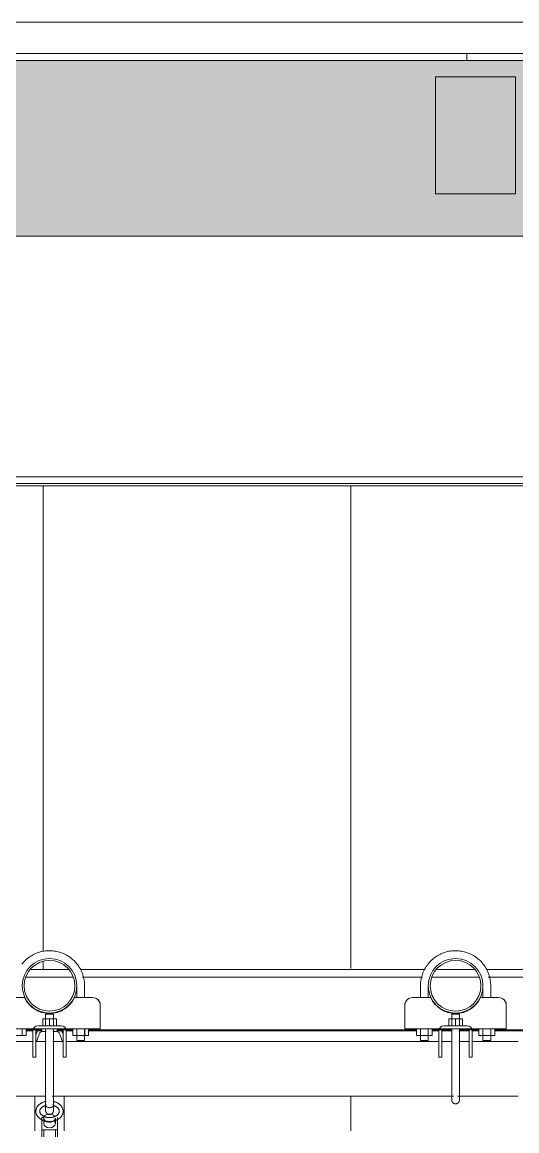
# Model space of a CAD drawing. Header units: inches. Extents: x 21386 to 98862, y -290 to 853.
# Drawn here: x 36280.9 to 36312.6, y 283 to 354 of the extents above; entities that cross this region are included whole.
import ezdxf

# ---------------------------------------------------------------- set-up
doc = ezdxf.new("R2010")
doc.units = ezdxf.units.IN
doc.header["$MEASUREMENT"] = 0
for name, color, linetype, lineweight in [('A-CLNG', 13, 'Continuous', 13), ('A-CLNG-PATT', 13, 'Continuous', 25), ('A-ROOF', 132, 'Continuous', 13), ('A-ROOF-PATT', 132, 'Continuous', 13), ('A-WALL-PATT', 111, 'Continuous', 25), ('Q-SPCQ', 91, 'Continuous', 13), ('S-BEAM', 12, 'Continuous', 13)]:
    doc.layers.add(name, color=color, linetype=linetype, lineweight=lineweight)

# ---------------------------------------------------------------- blocks, each defined once
blk = doc.blocks.new('Basketball_Backstop-Performance_Sports_Systems-3103-Ceiling_Hung - 27_-0_ to 27_-11 7_8_-652462-Building Section - East_West looking South')
at = {"layer": 'Q-SPCQ', "color": 8, "lineweight": 9}
for p, q in [((-25620.419, 292.25), (-25620.419, 291.5)), ((-25619.919, 291.5), (-25619.919, 292.25)), ((-25598.419, 292.25), (-25598.419, 291.5)), ((-25597.919, 291.5), (-25597.919, 292.25)), ((-25594.419, 292.25), (-25594.419, 291.5)), ((-25593.919, 291.5), (-25593.919, 292.25)), ((-25623.763, 291.5), (-25624.919, 291.5)), ((-25619.419, 291.5), (-25620.575, 291.5)), ((-25597.763, 291.5), (-25598.919, 291.5)), ((-25593.419, 291.5), (-25594.575, 291.5)), ((-25618.919, 289.812), (-25618.919, 291)), ((-25599.419, 289.812), (-25599.419, 291)), ((-25592.919, 291), (-25592.919, 289.812)), ((-25622.606, 290.125), (-25622.169, 290.125)), ((-25622.606, 289.687), (-25622.606, 290.125)), ((-25622.419, 290.437), (-25622.419, 290.125)), ((-25622.419, 290.437), (-25622.419, 289.687)), ((-25622.41, 290.437), (-25622.41, 290.437)), ((-25622.41, 290.437), (-25622.169, 290.437)), ((-25622.169, 290.437), (-25621.927, 290.437)), ((-25622.169, 290.125), (-25621.731, 290.125)), ((-25622.169, 290.125), (-25622.169, 289.687)), ((-25621.927, 290.437), (-25621.927, 290.437)), ((-25621.919, 290.125), (-25621.919, 290.437)), ((-25621.919, 289.687), (-25621.919, 290.437)), ((-25621.731, 289.687), (-25621.731, 290.125)), ((-25596.606, 290.125), (-25596.169, 290.125)), ((-25596.606, 289.687), (-25596.606, 290.125)), ((-25596.419, 290.437), (-25596.419, 289.687)), ((-25596.41, 290.437), (-25596.169, 290.437)), ((-25596.169, 290.437), (-25595.927, 290.437)), ((-25596.169, 290.125), (-25595.731, 290.125)), ((-25596.169, 290.125), (-25596.169, 289.687)), ((-25595.919, 289.687), (-25595.919, 290.437)), ((-25595.731, 289.687), (-25595.731, 290.125)), ((-25625.419, 289.5), (-25622.919, 289.5)), ((-25623.916, 289.062), (-25623.916, 289.5)), ((-25623.664, 289.062), (-25623.664, 289.5)), ((-25623.231, 288.187), (-25623.231, 289.375)), ((-25623.044, 289.375), (-25623.044, 288.187)), ((-25622.991, 289.253), (-25623.044, 289.109)), ((-25621.419, 289.687), (-25622.919, 289.687)), ((-25622.919, 289.5), (-25621.419, 289.5)), ((-25622.639, 289.313), (-25622.385, 289.313)), ((-25622.419, 289.5), (-25622.419, 288.687)), ((-25622.419, 289.5), (-25622.419, 286.937)), ((-25621.952, 289.313), (-25621.699, 289.313)), ((-25621.919, 288.687), (-25621.919, 289.5)), ((-25621.919, 286.937), (-25621.919, 289.5)), ((-25621.419, 289.5), (-25618.919, 289.5)), ((-25621.294, 289.109), (-25621.346, 289.253)), ((-25621.294, 289.375), (-25621.294, 288.187)), ((-25621.106, 288.187), (-25621.106, 289.375)), ((-25620.674, 289.062), (-25620.674, 289.5)), ((-25620.421, 289.062), (-25620.421, 289.5)), ((-25620.419, 289.511), (-25620.419, 288.75)), ((-25619.919, 288.75), (-25619.919, 289.511)), ((-25619.916, 289.062), (-25619.916, 289.5)), ((-25619.664, 289.5), (-25619.664, 289.062)), ((-25618.919, 289.812), (-25618.919, 289.5)), ((-25599.419, 289.5), (-25599.419, 289.812)), ((-25599.419, 289.5), (-25596.919, 289.5)), ((-25598.674, 289.5), (-25598.674, 289.062)), ((-25598.421, 289.062), (-25598.421, 289.5)), ((-25598.419, 289.515), (-25598.419, 288.75)), ((-25597.919, 288.75), (-25597.919, 289.518)), ((-25597.916, 289.062), (-25597.916, 289.5)), ((-25597.664, 289.062), (-25597.664, 289.5)), ((-25597.231, 288.187), (-25597.231, 289.375)), ((-25597.044, 289.375), (-25597.044, 288.187)), ((-25595.419, 289.687), (-25596.919, 289.687)), ((-25596.919, 289.5), (-25595.419, 289.5)), ((-25596.419, 289.5), (-25596.419, 288.683)), ((-25596.419, 289.5), (-25596.419, 286.937)), ((-25595.919, 288.684), (-25595.919, 289.5)), ((-25595.919, 286.937), (-25595.919, 289.5)), ((-25595.419, 289.5), (-25592.919, 289.5)), ((-25595.294, 289.375), (-25595.294, 288.187)), ((-25595.106, 288.187), (-25595.106, 289.375)), ((-25594.674, 289.062), (-25594.674, 289.5)), ((-25594.421, 289.062), (-25594.421, 289.5)), ((-25594.419, 289.511), (-25594.419, 288.75)), ((-25593.919, 288.75), (-25593.919, 289.511)), ((-25593.916, 289.062), (-25593.916, 289.5)), ((-25593.664, 289.5), (-25593.664, 289.062)), ((-25592.919, 289.812), (-25592.919, 289.5)), ((-25623.231, 288.687), (-25647.106, 288.687)), ((-25623.916, 289.062), (-25624.421, 289.062)), ((-25623.664, 289.062), (-25623.916, 289.062)), ((-25622.385, 288.687), (-25623.044, 288.687)), ((-25622.998, 288.687), (-25622.815, 289.189)), ((-25621.294, 288.687), (-25621.952, 288.687)), ((-25621.523, 289.189), (-25621.34, 288.687)), ((-25597.231, 288.687), (-25621.106, 288.687)), ((-25620.421, 289.062), (-25620.674, 289.062)), ((-25619.916, 289.062), (-25620.421, 289.062)), ((-25619.919, 288.75), (-25620.419, 288.75)), ((-25620.419, 288.75), (-25620.41, 288.75)), ((-25619.927, 288.75), (-25619.919, 288.75)), ((-25619.664, 289.062), (-25619.916, 289.062)), ((-25598.421, 289.062), (-25598.674, 289.062)), ((-25597.916, 289.062), (-25598.421, 289.062)), ((-25598.419, 288.75), (-25598.41, 288.75)), ((-25597.919, 288.75), (-25598.419, 288.75)), ((-25597.927, 288.75), (-25597.919, 288.75)), ((-25597.664, 289.062), (-25597.916, 289.062)), ((-25596.385, 288.687), (-25597.044, 288.687)), ((-25595.294, 288.687), (-25595.952, 288.687)), ((-25592.169, 288.687), (-25595.106, 288.687)), ((-25594.421, 289.062), (-25594.674, 289.062)), ((-25593.916, 289.062), (-25594.421, 289.062)), ((-25593.919, 288.75), (-25594.419, 288.75)), ((-25594.419, 288.75), (-25594.41, 288.75)), ((-25593.927, 288.75), (-25593.919, 288.75)), ((-25593.664, 289.062), (-25593.916, 289.062)), ((-25623.231, 288.197), (-25623.231, 287.824)), ((-25623.231, 287.687), (-25623.231, 288.187)), ((-25623.231, 287.819), (-25623.231, 287.687)), ((-25623.044, 287.824), (-25623.044, 288.197)), ((-25623.044, 288.187), (-25623.044, 287.687)), ((-25623.044, 287.687), (-25623.044, 287.819)), ((-25621.294, 288.197), (-25621.294, 287.824)), ((-25621.294, 287.687), (-25621.294, 288.187)), ((-25621.294, 287.819), (-25621.294, 287.687)), ((-25621.106, 287.824), (-25621.106, 288.197)), ((-25621.106, 288.187), (-25621.106, 287.687)), ((-25621.106, 287.687), (-25621.106, 287.819)), ((-25597.231, 288.197), (-25597.231, 287.824)), ((-25597.231, 287.687), (-25597.231, 288.187)), ((-25597.231, 287.819), (-25597.231, 287.687)), ((-25597.044, 287.824), (-25597.044, 288.197)), ((-25597.044, 288.187), (-25597.044, 287.687)), ((-25597.044, 287.687), (-25597.044, 287.819)), ((-25595.294, 288.197), (-25595.294, 287.824)), ((-25595.294, 287.687), (-25595.294, 288.187)), ((-25595.294, 287.819), (-25595.294, 287.687)), ((-25595.106, 287.824), (-25595.106, 288.197)), ((-25595.106, 288.187), (-25595.106, 287.687)), ((-25595.106, 287.687), (-25595.106, 287.819)), ((-25623.231, 287.687), (-25623.044, 287.687)), ((-25623.044, 287.687), (-25623.231, 287.687)), ((-25621.294, 287.687), (-25621.106, 287.687)), ((-25621.106, 287.687), (-25621.294, 287.687)), ((-25597.231, 287.687), (-25597.044, 287.687)), ((-25597.044, 287.687), (-25597.231, 287.687)), ((-25595.294, 287.687), (-25595.106, 287.687)), ((-25595.106, 287.687), (-25595.294, 287.687)), ((-25622.419, 285.749), (-25622.419, 284.604)), ((-25621.919, 284.588), (-25621.919, 285.749)), ((-25648.038, 285.187), (-25622.456, 285.187)), ((-25623.106, 285.187), (-25623.106, 282.955)), ((-25622.419, 285.187), (-25622.419, 284.595)), ((-25621.991, 285.187), (-25596.296, 285.187)), ((-25621.919, 284.789), (-25621.919, 285.187)), ((-25621.231, 282.955), (-25621.231, 285.187)), ((-25596.038, 285.187), (-25592.169, 285.187)), ((-25622.544, 283.81), (-25622.669, 283.81)), ((-25622.669, 283.81), (-25622.669, 283.015)), ((-25622.544, 283.766), (-25622.544, 283.412)), ((-25621.794, 283.412), (-25621.794, 283.766)), ((-25621.669, 283.81), (-25621.669, 283.015)), ((-25622.669, 280.229), (-25622.669, 283.015)), ((-25622.669, 283.015), (-25622.544, 283.015)), ((-25622.544, 283.015), (-25621.794, 283.015)), ((-25622.544, 283.015), (-25622.544, 280.229)), ((-25621.794, 280.229), (-25621.794, 283.015)), ((-25621.794, 283.015), (-25621.669, 283.015)), ((-25621.669, 283.015), (-25621.669, 280.229))]:
    blk.add_line(p, q, dxfattribs=at)
at = {"layer": 'Q-SPCQ', "color": 8, "lineweight": 9, "flags": 128}
for points in [[(-25619.919, 292.25), (-25619.921, 292.34), (-25619.926, 292.43), (-25619.935, 292.519), (-25619.948, 292.608), (-25619.964, 292.697), (-25619.983, 292.785), (-25620.006, 292.872), (-25620.033, 292.958), (-25620.063, 293.043), (-25620.096, 293.126), (-25620.133, 293.208), (-25620.173, 293.289), (-25620.216, 293.368), (-25620.262, 293.445), (-25620.312, 293.52), (-25620.364, 293.594), (-25620.419, 293.665), (-25620.477, 293.734), (-25620.538, 293.8), (-25620.601, 293.864), (-25620.667, 293.925), (-25620.735, 293.984), (-25620.806, 294.04), (-25620.878, 294.093), (-25620.953, 294.143), (-25621.03, 294.19), (-25621.108, 294.234), (-25621.189, 294.275), (-25621.27, 294.313), (-25621.353, 294.347), (-25621.438, 294.378), (-25621.524, 294.406), (-25621.61, 294.43), (-25621.698, 294.45), (-25621.786, 294.467), (-25621.875, 294.481), (-25621.965, 294.491), (-25622.055, 294.497), (-25622.144, 294.5), (-25622.234, 294.499), (-25622.324, 294.495), (-25622.414, 294.487), (-25622.503, 294.475), (-25622.592, 294.46), (-25622.68, 294.441), (-25622.767, 294.419), (-25622.853, 294.393), (-25622.939, 294.364), (-25623.023, 294.332), (-25623.105, 294.296), (-25623.186, 294.257), (-25623.266, 294.215), (-25623.343, 294.169), (-25623.419, 294.121), (-25623.493, 294.069), (-25623.565, 294.015), (-25623.634, 293.957), (-25623.701, 293.898), (-25623.766, 293.835), (-25623.828, 293.77), (-25623.887, 293.702), (-25623.944, 293.632)], [(-25593.919, 292.25), (-25593.921, 292.34), (-25593.926, 292.43), (-25593.935, 292.519), (-25593.948, 292.608), (-25593.964, 292.697), (-25593.983, 292.785), (-25594.006, 292.872), (-25594.033, 292.958), (-25594.063, 293.043), (-25594.096, 293.126), (-25594.133, 293.208), (-25594.173, 293.289), (-25594.216, 293.368), (-25594.262, 293.445), (-25594.312, 293.52), (-25594.364, 293.594), (-25594.419, 293.665), (-25594.477, 293.734), (-25594.538, 293.8), (-25594.601, 293.864), (-25594.667, 293.925), (-25594.735, 293.984), (-25594.806, 294.04), (-25594.878, 294.093), (-25594.953, 294.143), (-25595.03, 294.19), (-25595.108, 294.234), (-25595.189, 294.275), (-25595.27, 294.313), (-25595.353, 294.347), (-25595.438, 294.378), (-25595.524, 294.406), (-25595.61, 294.43), (-25595.698, 294.45), (-25595.786, 294.467), (-25595.875, 294.481), (-25595.965, 294.491), (-25596.055, 294.497), (-25596.144, 294.5), (-25596.234, 294.499), (-25596.324, 294.495), (-25596.414, 294.487), (-25596.503, 294.475), (-25596.592, 294.46), (-25596.68, 294.441), (-25596.767, 294.419), (-25596.853, 294.393), (-25596.939, 294.364), (-25597.023, 294.332), (-25597.105, 294.296), (-25597.186, 294.257), (-25597.266, 294.215), (-25597.343, 294.169), (-25597.419, 294.121), (-25597.493, 294.069), (-25597.565, 294.015), (-25597.634, 293.957), (-25597.701, 293.898), (-25597.766, 293.835), (-25597.828, 293.77), (-25597.887, 293.702), (-25597.944, 293.632), (-25597.998, 293.56), (-25598.049, 293.486), (-25598.097, 293.41), (-25598.142, 293.332), (-25598.183, 293.252), (-25598.222, 293.171), (-25598.257, 293.088), (-25598.289, 293.004), (-25598.317, 292.918), (-25598.342, 292.832), (-25598.364, 292.745), (-25598.382, 292.656), (-25598.396, 292.568), (-25598.407, 292.478), (-25598.415, 292.388), (-25598.418, 292.299), (-25598.419, 292.25)], [(-25622.419, 286.937), (-25622.419, 286.858), (-25622.419, 286.778), (-25622.419, 286.698), (-25622.419, 286.619), (-25622.419, 286.54), (-25622.419, 286.462), (-25622.419, 286.385), (-25622.419, 286.308), (-25622.419, 286.233), (-25622.419, 286.159), (-25622.419, 286.086), (-25622.419, 286.014), (-25622.419, 285.944), (-25622.419, 285.875), (-25622.419, 285.808), (-25622.419, 285.749)], [(-25621.919, 285.749), (-25621.919, 285.814), (-25621.919, 285.881), (-25621.919, 285.95), (-25621.919, 286.02), (-25621.919, 286.092), (-25621.919, 286.165), (-25621.919, 286.24), (-25621.919, 286.315), (-25621.919, 286.392), (-25621.919, 286.469), (-25621.919, 286.547), (-25621.919, 286.626), (-25621.919, 286.705), (-25621.919, 286.785), (-25621.919, 286.865), (-25621.919, 286.937)], [(-25596.419, 286.937), (-25596.419, 286.858), (-25596.419, 286.778), (-25596.419, 286.698), (-25596.419, 286.619), (-25596.419, 286.54), (-25596.419, 286.462), (-25596.419, 286.385), (-25596.419, 286.308), (-25596.419, 286.233), (-25596.419, 286.159), (-25596.419, 286.086), (-25596.419, 286.014), (-25596.419, 285.944), (-25596.419, 285.875), (-25596.419, 285.808), (-25596.419, 285.743), (-25596.419, 285.68), (-25596.419, 285.619), (-25596.419, 285.56), (-25596.419, 285.503), (-25596.419, 285.448), (-25596.419, 285.396), (-25596.419, 285.346), (-25596.419, 285.299), (-25596.419, 285.255), (-25596.419, 285.213), (-25596.419, 285.174), (-25596.419, 285.137), (-25596.419, 285.104), (-25596.419, 285.073), (-25596.419, 285.046), (-25596.419, 285.021), (-25596.419, 285), (-25596.419, 284.982), (-25596.419, 284.967), (-25596.419, 284.955), (-25596.419, 284.946), (-25596.419, 284.94), (-25596.419, 284.938)], [(-25595.919, 284.937), (-25595.919, 284.939), (-25595.919, 284.944), (-25595.919, 284.952), (-25595.919, 284.963), (-25595.919, 284.977), (-25595.919, 284.995), (-25595.919, 285.015), (-25595.919, 285.039), (-25595.919, 285.066), (-25595.919, 285.095), (-25595.919, 285.128), (-25595.919, 285.164), (-25595.919, 285.202), (-25595.919, 285.243), (-25595.919, 285.287), (-25595.919, 285.333), (-25595.919, 285.382), (-25595.919, 285.434), (-25595.919, 285.488), (-25595.919, 285.544), (-25595.919, 285.603), (-25595.919, 285.663), (-25595.919, 285.726), (-25595.919, 285.79), (-25595.919, 285.857), (-25595.919, 285.925), (-25595.919, 285.995), (-25595.919, 286.066), (-25595.919, 286.139), (-25595.919, 286.213), (-25595.919, 286.288), (-25595.919, 286.364), (-25595.919, 286.441), (-25595.919, 286.519), (-25595.919, 286.598), (-25595.919, 286.677), (-25595.919, 286.756), (-25595.919, 286.836), (-25595.919, 286.916), (-25595.919, 286.937)], [(-25596.419, 284.937), (-25596.419, 284.939), (-25596.419, 284.944), (-25596.419, 284.952), (-25596.419, 284.963), (-25596.419, 284.977), (-25596.419, 284.995), (-25596.419, 285.015), (-25596.419, 285.039), (-25596.419, 285.066), (-25596.419, 285.095), (-25596.419, 285.128), (-25596.419, 285.164), (-25596.419, 285.202)], [(-25595.919, 285.213), (-25595.919, 285.174), (-25595.919, 285.137), (-25595.919, 285.104), (-25595.919, 285.073), (-25595.919, 285.046), (-25595.919, 285.021), (-25595.919, 285), (-25595.919, 284.982), (-25595.919, 284.967), (-25595.919, 284.955), (-25595.919, 284.946), (-25595.919, 284.94), (-25595.919, 284.938)], [(-25622.392, 284.842), (-25622.425, 284.835), (-25622.457, 284.827), (-25622.488, 284.819), (-25622.519, 284.809), (-25622.55, 284.799), (-25622.58, 284.787), (-25622.61, 284.775), (-25622.639, 284.762), (-25622.667, 284.748), (-25622.695, 284.733), (-25622.722, 284.717), (-25622.748, 284.701), (-25622.774, 284.683), (-25622.798, 284.665), (-25622.822, 284.646), (-25622.845, 284.626), (-25622.866, 284.606), (-25622.887, 284.584), (-25622.907, 284.562), (-25622.925, 284.539), (-25622.943, 284.516), (-25622.959, 284.492), (-25622.974, 284.467), (-25622.987, 284.442), (-25622.999, 284.416), (-25623.01, 284.389), (-25623.02, 284.362), (-25623.027, 284.335), (-25623.034, 284.307), (-25623.039, 284.279), (-25623.042, 284.251), (-25623.044, 284.223), (-25623.044, 284.208)], [(-25622.794, 284.208), (-25622.793, 284.222), (-25622.792, 284.236), (-25622.79, 284.25), (-25622.787, 284.265), (-25622.784, 284.279), (-25622.779, 284.293), (-25622.774, 284.307), (-25622.768, 284.322), (-25622.76, 284.336), (-25622.752, 284.35), (-25622.743, 284.364), (-25622.733, 284.379), (-25622.723, 284.393), (-25622.711, 284.407), (-25622.698, 284.42), (-25622.684, 284.434), (-25622.67, 284.447), (-25622.654, 284.46), (-25622.638, 284.473), (-25622.621, 284.485), (-25622.602, 284.497), (-25622.584, 284.509), (-25622.564, 284.52), (-25622.543, 284.53), (-25622.522, 284.54), (-25622.501, 284.55), (-25622.478, 284.559), (-25622.455, 284.567), (-25622.432, 284.575), (-25622.407, 284.582)], [(-25622.419, 284.595), (-25622.419, 284.566), (-25622.419, 284.537), (-25622.419, 284.51), (-25622.419, 284.483), (-25622.419, 284.458), (-25622.419, 284.434), (-25622.419, 284.412), (-25622.419, 284.391), (-25622.419, 284.371), (-25622.419, 284.353), (-25622.419, 284.336), (-25622.419, 284.32), (-25622.419, 284.306), (-25622.419, 284.294), (-25622.419, 284.283), (-25622.419, 284.273), (-25622.419, 284.266), (-25622.419, 284.259), (-25622.419, 284.255), (-25622.419, 284.252), (-25622.419, 284.25)], [(-25622.419, 284.25), (-25622.419, 284.251), (-25622.419, 284.253), (-25622.419, 284.257), (-25622.419, 284.263), (-25622.419, 284.27), (-25622.419, 284.279), (-25622.419, 284.289), (-25622.419, 284.301), (-25622.419, 284.314), (-25622.419, 284.329), (-25622.419, 284.345), (-25622.419, 284.363), (-25622.419, 284.382), (-25622.419, 284.403), (-25622.419, 284.425), (-25622.419, 284.448), (-25622.419, 284.472), (-25622.419, 284.498), (-25622.419, 284.525), (-25622.419, 284.553), (-25622.419, 284.583), (-25622.419, 284.595)], [(-25622.169, 284), (-25622.179, 284), (-25622.189, 284.001), (-25622.199, 284.002), (-25622.209, 284.003), (-25622.218, 284.005), (-25622.228, 284.007), (-25622.238, 284.01), (-25622.247, 284.013), (-25622.257, 284.016), (-25622.266, 284.02), (-25622.275, 284.024), (-25622.284, 284.028), (-25622.293, 284.033), (-25622.302, 284.038), (-25622.31, 284.044), (-25622.318, 284.049), (-25622.326, 284.056), (-25622.334, 284.062), (-25622.341, 284.069), (-25622.348, 284.076), (-25622.355, 284.083), (-25622.361, 284.091), (-25622.368, 284.099), (-25622.374, 284.107), (-25622.379, 284.115), (-25622.384, 284.123), (-25622.389, 284.132), (-25622.394, 284.141), (-25622.398, 284.15), (-25622.402, 284.159), (-25622.405, 284.169), (-25622.408, 284.178), (-25622.411, 284.188), (-25622.413, 284.198), (-25622.415, 284.208), (-25622.417, 284.217), (-25622.418, 284.227), (-25622.418, 284.237), (-25622.419, 284.247), (-25622.419, 284.25)], [(-25621.919, 284.25), (-25621.919, 284.24), (-25621.92, 284.23), (-25621.921, 284.22), (-25621.922, 284.21), (-25621.924, 284.2), (-25621.926, 284.191), (-25621.929, 284.181), (-25621.931, 284.171), (-25621.935, 284.162), (-25621.939, 284.153), (-25621.943, 284.144), (-25621.947, 284.135), (-25621.952, 284.126), (-25621.957, 284.117), (-25621.962, 284.109), (-25621.968, 284.101), (-25621.974, 284.093), (-25621.981, 284.085), (-25621.988, 284.078), (-25621.995, 284.071), (-25622.002, 284.064), (-25622.01, 284.057), (-25622.017, 284.051), (-25622.025, 284.045), (-25622.034, 284.04), (-25622.042, 284.034), (-25622.051, 284.03), (-25622.06, 284.025), (-25622.069, 284.021), (-25622.078, 284.017), (-25622.088, 284.014), (-25622.097, 284.01), (-25622.107, 284.008), (-25622.116, 284.006), (-25622.126, 284.004), (-25622.136, 284.002), (-25622.146, 284.001), (-25622.156, 284), (-25622.166, 284), (-25622.169, 284)], [(-25621.943, 284.585), (-25621.919, 284.578), (-25621.895, 284.571), (-25621.872, 284.563), (-25621.849, 284.555), (-25621.827, 284.545), (-25621.805, 284.536), (-25621.785, 284.525), (-25621.765, 284.515), (-25621.745, 284.503), (-25621.727, 284.492), (-25621.709, 284.48), (-25621.692, 284.467), (-25621.676, 284.454), (-25621.661, 284.441), (-25621.647, 284.428), (-25621.634, 284.414), (-25621.621, 284.4), (-25621.61, 284.386), (-25621.6, 284.372), (-25621.59, 284.358), (-25621.581, 284.344), (-25621.574, 284.329), (-25621.567, 284.315), (-25621.561, 284.301), (-25621.556, 284.286), (-25621.552, 284.272), (-25621.549, 284.258), (-25621.546, 284.244), (-25621.545, 284.23), (-25621.544, 284.216), (-25621.544, 284.208)], [(-25621.294, 284.208), (-25621.295, 284.236), (-25621.297, 284.264), (-25621.301, 284.292), (-25621.307, 284.32), (-25621.314, 284.348), (-25621.322, 284.375), (-25621.332, 284.402), (-25621.344, 284.428), (-25621.357, 284.453), (-25621.371, 284.479), (-25621.386, 284.503), (-25621.403, 284.527), (-25621.421, 284.55), (-25621.44, 284.573), (-25621.46, 284.594), (-25621.481, 284.615), (-25621.503, 284.635), (-25621.526, 284.655), (-25621.551, 284.674), (-25621.575, 284.691), (-25621.601, 284.708), (-25621.628, 284.725), (-25621.655, 284.74), (-25621.683, 284.754), (-25621.712, 284.768), (-25621.741, 284.781), (-25621.771, 284.793), (-25621.802, 284.803), (-25621.832, 284.814), (-25621.864, 284.823), (-25621.896, 284.831), (-25621.928, 284.838)], [(-25621.919, 284.595), (-25621.919, 284.566), (-25621.919, 284.537), (-25621.919, 284.51), (-25621.919, 284.483), (-25621.919, 284.458), (-25621.919, 284.434), (-25621.919, 284.412), (-25621.919, 284.391), (-25621.919, 284.371), (-25621.919, 284.353), (-25621.919, 284.336), (-25621.919, 284.32), (-25621.919, 284.306), (-25621.919, 284.294), (-25621.919, 284.283), (-25621.919, 284.273), (-25621.919, 284.266), (-25621.919, 284.259), (-25621.919, 284.255), (-25621.919, 284.252), (-25621.919, 284.25)], [(-25621.919, 284.25), (-25621.919, 284.251), (-25621.919, 284.253), (-25621.919, 284.257), (-25621.919, 284.263), (-25621.919, 284.27), (-25621.919, 284.279), (-25621.919, 284.289), (-25621.919, 284.301), (-25621.919, 284.314), (-25621.919, 284.329), (-25621.919, 284.345), (-25621.919, 284.363), (-25621.919, 284.382), (-25621.919, 284.403), (-25621.919, 284.425), (-25621.919, 284.448), (-25621.919, 284.472), (-25621.919, 284.498), (-25621.919, 284.525), (-25621.919, 284.553), (-25621.919, 284.583), (-25621.919, 284.595)], [(-25596.169, 284.687), (-25596.179, 284.688), (-25596.189, 284.688), (-25596.199, 284.689), (-25596.209, 284.691), (-25596.218, 284.692), (-25596.228, 284.695), (-25596.238, 284.697), (-25596.247, 284.7), (-25596.257, 284.704), (-25596.266, 284.707), (-25596.275, 284.711), (-25596.284, 284.716), (-25596.293, 284.721), (-25596.302, 284.726), (-25596.31, 284.731), (-25596.318, 284.737), (-25596.326, 284.743), (-25596.334, 284.75), (-25596.341, 284.756), (-25596.348, 284.763), (-25596.355, 284.771), (-25596.361, 284.778), (-25596.368, 284.786), (-25596.374, 284.794), (-25596.379, 284.802), (-25596.384, 284.811), (-25596.389, 284.82), (-25596.394, 284.829), (-25596.398, 284.838), (-25596.402, 284.847), (-25596.405, 284.856), (-25596.408, 284.866), (-25596.411, 284.875), (-25596.413, 284.885), (-25596.415, 284.895), (-25596.417, 284.905), (-25596.418, 284.915), (-25596.418, 284.925), (-25596.419, 284.935), (-25596.419, 284.937)], [(-25595.919, 284.937), (-25595.919, 284.928), (-25595.92, 284.918), (-25595.921, 284.908), (-25595.922, 284.898), (-25595.924, 284.888), (-25595.926, 284.878), (-25595.929, 284.868), (-25595.931, 284.859), (-25595.935, 284.849), (-25595.939, 284.84), (-25595.943, 284.831), (-25595.947, 284.822), (-25595.952, 284.813), (-25595.957, 284.805), (-25595.962, 284.796), (-25595.968, 284.788), (-25595.974, 284.78), (-25595.981, 284.773), (-25595.988, 284.765), (-25595.995, 284.758), (-25596.002, 284.751), (-25596.01, 284.745), (-25596.017, 284.739), (-25596.025, 284.733), (-25596.034, 284.727), (-25596.042, 284.722), (-25596.051, 284.717), (-25596.06, 284.712), (-25596.069, 284.708), (-25596.078, 284.704), (-25596.088, 284.701), (-25596.097, 284.698), (-25596.107, 284.695), (-25596.116, 284.693), (-25596.126, 284.691), (-25596.136, 284.69), (-25596.146, 284.689), (-25596.156, 284.688), (-25596.166, 284.688), (-25596.169, 284.687)], [(-25623.044, 284.208), (-25623.043, 284.18), (-25623.041, 284.151), (-25623.037, 284.123), (-25623.031, 284.096), (-25623.024, 284.068), (-25623.015, 284.041), (-25623.005, 284.014), (-25622.994, 283.988), (-25622.981, 283.962), (-25622.967, 283.937), (-25622.951, 283.913), (-25622.935, 283.889), (-25622.917, 283.866), (-25622.898, 283.843), (-25622.878, 283.822), (-25622.856, 283.801), (-25622.834, 283.78), (-25622.811, 283.761), (-25622.787, 283.742), (-25622.762, 283.724), (-25622.736, 283.707), (-25622.71, 283.691), (-25622.682, 283.676), (-25622.654, 283.661), (-25622.626, 283.648), (-25622.596, 283.635), (-25622.566, 283.623), (-25622.536, 283.612), (-25622.505, 283.602), (-25622.474, 283.593), (-25622.442, 283.585), (-25622.41, 283.578), (-25622.377, 283.571), (-25622.344, 283.566), (-25622.311, 283.561), (-25622.278, 283.558), (-25622.245, 283.555), (-25622.211, 283.553), (-25622.178, 283.553), (-25622.144, 283.553), (-25622.111, 283.554), (-25622.077, 283.556), (-25622.044, 283.559), (-25622.011, 283.563), (-25621.978, 283.568), (-25621.945, 283.574), (-25621.913, 283.581), (-25621.881, 283.588), (-25621.849, 283.597), (-25621.818, 283.607), (-25621.787, 283.617), (-25621.757, 283.629), (-25621.728, 283.641), (-25621.699, 283.654), (-25621.67, 283.668), (-25621.643, 283.683), (-25621.616, 283.699), (-25621.589, 283.715), (-25621.564, 283.732), (-25621.539, 283.751), (-25621.516, 283.77), (-25621.493, 283.79), (-25621.471, 283.81), (-25621.451, 283.831), (-25621.431, 283.853), (-25621.412, 283.876), (-25621.395, 283.9), (-25621.379, 283.924), (-25621.364, 283.949), (-25621.35, 283.974), (-25621.338, 284), (-25621.327, 284.026), (-25621.318, 284.053), (-25621.31, 284.081), (-25621.304, 284.108), (-25621.299, 284.136), (-25621.296, 284.164), (-25621.294, 284.193), (-25621.294, 284.208)], [(-25621.544, 284.208), (-25621.544, 284.194), (-25621.545, 284.18), (-25621.547, 284.165), (-25621.55, 284.151), (-25621.554, 284.137), (-25621.558, 284.123), (-25621.564, 284.108), (-25621.57, 284.094), (-25621.577, 284.08), (-25621.585, 284.065), (-25621.594, 284.051), (-25621.604, 284.037), (-25621.615, 284.023), (-25621.627, 284.009), (-25621.64, 283.995), (-25621.653, 283.982), (-25621.668, 283.969), (-25621.683, 283.955), (-25621.7, 283.943), (-25621.717, 283.93), (-25621.735, 283.919), (-25621.754, 283.907), (-25621.774, 283.896), (-25621.794, 283.885), (-25621.815, 283.875), (-25621.837, 283.866), (-25621.859, 283.857), (-25621.883, 283.849), (-25621.906, 283.841), (-25621.93, 283.834), (-25621.955, 283.828), (-25621.98, 283.822), (-25622.005, 283.817), (-25622.031, 283.813), (-25622.056, 283.809), (-25622.083, 283.807), (-25622.109, 283.804), (-25622.135, 283.803), (-25622.162, 283.803), (-25622.188, 283.803), (-25622.215, 283.804), (-25622.241, 283.805), (-25622.267, 283.808), (-25622.293, 283.811), (-25622.319, 283.815), (-25622.344, 283.819), (-25622.369, 283.825), (-25622.394, 283.831), (-25622.419, 283.837), (-25622.442, 283.845), (-25622.466, 283.853), (-25622.489, 283.861), (-25622.511, 283.87), (-25622.532, 283.88), (-25622.553, 283.89), (-25622.573, 283.901), (-25622.592, 283.912), (-25622.611, 283.924), (-25622.629, 283.936), (-25622.645, 283.949), (-25622.661, 283.961), (-25622.677, 283.975), (-25622.691, 283.988), (-25622.704, 284.002), (-25622.716, 284.015), (-25622.728, 284.029), (-25622.738, 284.044), (-25622.748, 284.058), (-25622.756, 284.072), (-25622.764, 284.086), (-25622.771, 284.101), (-25622.776, 284.115), (-25622.781, 284.129), (-25622.785, 284.144), (-25622.789, 284.158), (-25622.791, 284.172), (-25622.793, 284.186), (-25622.794, 284.2), (-25622.794, 284.208)]]:
    blk.add_lwpolyline(points, dxfattribs=at)
at = {"layer": 'Q-SPCQ', "color": 8, "lineweight": 9}
for centre, radius, start, end in [((-25622.169, 292.25), 1.75, 0, 180), ((-25622.169, 292.25), 1.625, 0, 180), ((-25596.169, 292.25), 1.75, 0, 180), ((-25596.169, 292.25), 1.625, 0, 180), ((-25622.169, 292.25), 1.75, 180, 0), ((-25622.169, 292.25), 1.625, 180, 0), ((-25596.169, 292.25), 1.75, 180, 0), ((-25596.169, 292.25), 1.625, 180, 0), ((-25622.169, 292.223), 1.75, 204.39575, 335.60425), ((-25619.419, 291), 0.5, 0, 90), ((-25619.419, 291), 0.5, 0, 60), ((-25598.919, 291), 0.5, 90, 180), ((-25598.919, 291), 0.5, 120, 180), ((-25596.169, 292.223), 1.75, 204.39575, 335.60425), ((-25593.419, 291), 0.5, 0, 90), ((-25593.419, 291), 0.5, 0, 60), ((-25622.919, 289.375), 0.312, 90, 180), ((-25622.919, 289.375), 0.125, 90, 180), ((-25622.639, 289.125), 0.375, 90, 160), ((-25622.639, 289.125), 0.187, 90, 160), ((-25621.699, 289.125), 0.375, 20, 90), ((-25621.699, 289.125), 0.188, 20, 90), ((-25621.419, 289.375), 0.312, 0, 90), ((-25621.419, 289.375), 0.125, 0, 90), ((-25596.919, 289.375), 0.312, 90, 180), ((-25596.919, 289.375), 0.125, 90, 180), ((-25595.419, 289.375), 0.312, 0, 90), ((-25595.419, 289.375), 0.125, 0, 90)]:
    blk.add_arc(centre, radius, start, end, dxfattribs=at)
for centre, start_param, end_param in [((-25622.169, 283.766), 0.523599, 3.141593), ((-25622.169, 283.766), 3.141593, 6.021386), ((-25622.169, 283.412), 2.356194, 3.141593), ((-25622.169, 283.412), 0, 0.523599), ((-25622.169, 283.412), 3.141593, 6.283185)]:
    blk.add_ellipse(centre, major_axis=(0.375, 0), ratio=0.707107, start_param=start_param, end_param=end_param, dxfattribs=at)
for points in [[(-25622.415, 284.568), (-25622.42, 284.586), (-25622.42, 284.605), (-25622.415, 284.623)], [(-25621.923, 284.623), (-25621.918, 284.605), (-25621.918, 284.586), (-25621.923, 284.568)]]:
    blk.add_open_spline(points, degree=3, dxfattribs=at)
for points, knots in [([(-25622.169, 284.439), (-25622.202, 284.439), (-25622.268, 284.448), (-25622.338, 284.477), (-25622.379, 284.509), (-25622.402, 284.537), (-25622.416, 284.566), (-25622.422, 284.605), (-25622.413, 284.635), (-25622.401, 284.654)], [-1, -1, -1, -1, -0.875, -0.75, -0.6875, -0.625, -0.5625, -0.5, -0.375, -0.375, -0.375, -0.375]), ([(-25621.937, 284.654), (-25621.931, 284.645), (-25621.922, 284.625), (-25621.916, 284.585), (-25621.931, 284.536), (-25621.986, 284.483), (-25622.07, 284.448), (-25622.136, 284.439), (-25622.169, 284.439)], [-0.625, -0.625, -0.625, -0.625, -0.5625, -0.5, -0.375, -0.25, -0.125, 0, 0, 0, 0])]:
    blk.add_open_spline(points, degree=3, knots=knots, dxfattribs=at)
blk = doc.blocks.new('W-Wide Flange - W12X22-1533120-Building Section - East_West looking South')
at = {"layer": 'S-BEAM', "color": 8, "lineweight": 9}
for p, q in [((-25685.39, 324.879), (-25407.89, 324.879)), ((-25407.89, 324.454), (-25685.39, 324.454)), ((-25407.89, 324.287), (-25685.39, 324.287))]:
    blk.add_line(p, q, dxfattribs=at)
blk = doc.blocks.new('Girt_Z - 10_D-1241717-Building Section - East_West looking South')
at = {"layer": 'S-BEAM', "color": 8, "lineweight": 9}
for p, q in [((-25623.68, 292.813), (-25620.658, 292.813)), ((-25623.398, 293.295), (-25620.94, 293.295)), ((-25620.196, 293.295), (-25598.141, 293.295)), ((-25620.047, 292.813), (-25598.29, 292.813)), ((-25597.68, 292.813), (-25594.658, 292.813)), ((-25597.398, 293.295), (-25594.94, 293.295)), ((-25594.196, 293.295), (-25577.141, 293.295)), ((-25594.091, 292.813), (-25577.246, 292.813)), ((-25623.664, 289.438), (-25622.639, 289.438)), ((-25623.664, 289.362), (-25623.229, 289.362)), ((-25623.044, 289.362), (-25622.639, 289.362)), ((-25621.699, 289.438), (-25620.674, 289.438)), ((-25621.699, 289.362), (-25621.294, 289.362)), ((-25621.108, 289.362), (-25620.674, 289.362)), ((-25619.664, 289.438), (-25598.674, 289.438)), ((-25619.664, 289.362), (-25598.674, 289.362)), ((-25597.664, 289.438), (-25596.403, 289.438)), ((-25597.664, 289.362), (-25597.229, 289.362)), ((-25597.044, 289.362), (-25596.385, 289.362)), ((-25595.952, 289.362), (-25595.294, 289.362)), ((-25595.927, 289.438), (-25594.674, 289.438)), ((-25595.108, 289.362), (-25594.674, 289.362)), ((-25593.664, 289.438), (-25577.674, 289.438)), ((-25593.664, 289.362), (-25577.674, 289.362))]:
    blk.add_line(p, q, dxfattribs=at)
blk = doc.blocks.new('Dimension Lumber - 5_5 x 7_5 Glulam-1730092-Building Section - East_West looking South')
at = {"layer": 'S-BEAM', "color": 7}
for p, q in [((-26267.828, 350.513), (-26272.953, 350.513)), ((-26272.953, 350.513), (-26272.953, 343.007)), ((-26267.828, 343.007), (-26267.828, 350.513)), ((-26272.953, 343.007), (-26267.828, 343.007))]:
    blk.add_line(p, q, dxfattribs=at)

msp = doc.modelspace()

# ---------------------------------------------------------------- hatches: boundary and pattern name
at = {"layer": 'A-CLNG-PATT', "lineweight": 9}
h = msp.add_hatch(dxfattribs=at)
h.set_pattern_fill('FP_55', color=8, style=0, pattern_type=2)
h.set_pattern_definition([(161.57, (-87937.954, 99.38), (-7.680223697, -0.000979594), [0, -54.643, 6.067, 0]), (18.43, (-87939.874, 99.38), (-7.680223697, 0.000979594), [0, -54.643, 6.067, 0]), (108.43, (-87937.954, 99.38), (3.838295293, -19.201365322), [18.211, -42.499]), (71.57, (-87939.874, 99.38), (3.838295293, 19.201365322), [18.211, -42.499])])
h.paths.add_polyline_path([(35623.457, 340.294), (39113.322, 340.294), (39113.322, 351.554), (35623.457, 351.554), (35623.457, 344.971)], flags=0)
at = {"layer": 'A-ROOF-PATT', "lineweight": 9}
h = msp.add_hatch(dxfattribs=at)
h.set_pattern_fill('FP_53', color=8, style=0, pattern_type=2)
h.set_pattern_definition([(90, (-61904.847, 1277.447), (-36.188, 2e-15), [])])
h.paths.add_polyline_path([(35620.957, 346.884), (35620.957, 352.014), (35620.457, 351.952), (35620.457, 346.884)], flags=0)
h.paths.add_polyline_path([(39125.957, 346.884), (39127.208, 346.884), (39127.208, 352.014), (39125.957, 352.014), (39125.957, 349.853)], flags=0)
h.paths.add_polyline_path([(39113.322, 346.884), (39113.457, 346.884), (39113.457, 352.014), (35623.457, 351.952), (35623.457, 351.554), (39113.322, 351.554), (39113.322, 349.853)], flags=0)
at = {"layer": 'A-WALL-PATT', "lineweight": 9}
h = msp.add_hatch(dxfattribs=at)
h.set_pattern_fill('FP_57', color=8, style=0, pattern_type=2)
h.set_pattern_definition([(90, (-88185.987, 0), (-19.685, 1e-15), [])])
h.paths.add_polyline_path([(35641.457, 196.795), (35918.957, 196.795), (35918.957, 237.69), (35641.457, 237.69), (35641.457, 213.14)], flags=0)
h.paths.add_polyline_path([(38346.201, 196.795), (38347.403, 196.795), (38309.715, 237.69), (38244.957, 237.69), (38244.957, 196.795), (38331.582, 196.795)], flags=0)
h.paths.add_polyline_path([(35928.957, 196.795), (36208.457, 196.795), (36208.457, 237.69), (35928.957, 237.69), (35928.957, 232.67)], flags=0)
h.paths.add_polyline_path([(36218.457, 196.795), (36265.063, 196.795), (36252.021, 237.69), (36218.457, 237.69), (36218.457, 232.67)], flags=0)
h.paths.add_polyline_path([(36268.334, 196.795), (36279.36, 196.795), (36279.339, 224.125), (36278.673, 224.125), (36278.673, 224.312), (36278.173, 224.375), (36278.173, 225.687), (36278.673, 225.687), (36278.673, 225.875), (36279.36, 225.875), (36279.36, 237.69), (36255.292, 237.69), (36256.893, 232.67)], flags=0)
h.paths.add_polyline_path([(36285.985, 196.795), (36297.012, 196.795), (36310.054, 237.69), (36285.985, 237.69), (36285.985, 225.875), (36286.673, 225.875), (36286.679, 225.687), (36287.173, 225.625), (36287.173, 224.312), (36286.673, 224.312), (36286.673, 224.125), (36285.985, 224.125), (36285.985, 198.492)], flags=0)
h.paths.add_polyline_path([(38234.957, 196.795), (38234.957, 237.69), (37955.457, 237.69), (37955.457, 196.795), (38208.007, 196.795)], flags=0)
h.paths.add_polyline_path([(39050.233, 196.795), (39105.457, 196.795), (39105.457, 237.69), (38823.957, 237.69), (38823.957, 196.795), (38909.862, 196.795)], flags=0)
h.paths.add_polyline_path([(36300.283, 196.795), (36497.957, 196.795), (36497.957, 237.69), (36313.325, 237.69), (36305.496, 213.14)], flags=0)
h.paths.add_polyline_path([(37945.457, 196.795), (37945.457, 237.69), (37665.957, 237.69), (37665.957, 196.795), (37927.265, 196.795)], flags=0)
h.paths.add_polyline_path([(38413.986, 196.795), (38420.656, 196.795), (38458.348, 237.69), (38311.056, 237.69), (38348.801, 196.795), (38397.531, 196.795)], flags=0)
h.paths.add_polyline_path([(36507.957, 196.795), (36787.457, 196.795), (36787.457, 237.69), (36507.957, 237.69), (36507.957, 232.564)], flags=0)
h.paths.add_polyline_path([(36797.457, 196.795), (36930.63, 196.795), (36917.588, 237.69), (36797.457, 237.69), (36797.457, 228.229)], flags=0)
h.paths.add_polyline_path([(36933.901, 196.795), (36944.928, 196.795), (36944.928, 224.125), (36944.24, 224.125), (36944.24, 224.312), (36943.74, 224.375), (36943.74, 225.687), (36944.24, 225.687), (36944.24, 225.875), (36944.928, 225.875), (36944.928, 237.69), (36920.859, 237.69), (36928.689, 213.14)], flags=0)
h.paths.add_polyline_path([(36951.553, 196.795), (36962.579, 196.795), (36975.621, 237.69), (36951.553, 237.69), (36951.574, 225.875), (36952.24, 225.875), (36952.24, 225.687), (36952.74, 225.625), (36952.74, 224.312), (36952.24, 224.312), (36952.24, 224.125), (36951.553, 224.125), (36951.553, 198.492)], flags=0)
h.paths.add_polyline_path([(36965.851, 196.795), (37076.957, 196.795), (37076.957, 237.69), (36978.893, 237.69), (36971.063, 213.14)], flags=0)
h.paths.add_polyline_path([(37655.957, 196.795), (37655.957, 237.69), (37376.457, 237.69), (37376.457, 196.795), (37646.523, 196.795)], flags=0)
h.paths.add_polyline_path([(37366.457, 196.795), (37366.457, 237.69), (37301.708, 237.69), (37264.039, 196.795), (37365.781, 196.795)], flags=0)
h.paths.add_polyline_path([(38456.721, 196.795), (38524.457, 196.795), (38524.457, 237.69), (38459.708, 237.69), (38422.039, 196.795), (38451.839, 196.795)], flags=0)
h.paths.add_polyline_path([(37086.957, 196.795), (37189.403, 196.795), (37151.715, 237.69), (37086.957, 237.69), (37086.957, 223.895)], flags=0)
h.paths.add_polyline_path([(38534.457, 196.795), (38813.957, 196.795), (38813.957, 237.69), (38534.457, 237.69), (38534.457, 202.222)], flags=0)
h.paths.add_polyline_path([(37219.329, 196.795), (37262.656, 196.795), (37300.348, 237.69), (37153.056, 237.69), (37190.753, 196.795), (37214.02, 196.795)], flags=0)
h.paths.add_polyline_path([(36951.77, 224.679), (36951.778, 224.685), (36951.907, 224.719), (36952.096, 224.756), (36952.157, 224.907), (36952.283, 225.038), (36952.082, 225.125), (36952.082, 225.281), (36951.889, 225.229), (36952.029, 225), (36951.854, 224.776), (36951.634, 224.75), (36951.649, 224.71)], flags=0)
h.paths.add_polyline_path([(36279.143, 224.679), (36279.278, 224.756), (36279.244, 224.817), (36279.003, 224.817), (36278.884, 225), (36279.032, 225.232), (36278.818, 225.244), (36278.756, 225.093), (36278.63, 224.962), (36278.831, 224.875), (36278.831, 224.719), (36279.135, 224.685)], flags=0)
h.paths.add_polyline_path([(36286.203, 224.679), (36286.21, 224.685), (36286.34, 224.719), (36286.529, 224.75), (36286.589, 224.907), (36286.716, 225.038), (36286.523, 225.199), (36286.514, 225.281), (36286.426, 225.199), (36286.462, 225), (36286.313, 224.77), (36286.067, 224.75), (36286.081, 224.71)], flags=0)
h.paths.add_polyline_path([(36944.71, 224.679), (36944.846, 224.751), (36944.812, 224.817), (36944.57, 224.817), (36944.452, 225), (36944.49, 225.217), (36944.399, 225.125), (36944.198, 224.962), (36944.399, 224.875), (36944.399, 224.719), (36944.703, 224.685)], flags=0)
h.paths.add_polyline_path([(36286.667, 224.764), (36286.788, 224.927), (36286.688, 224.801), (36286.679, 224.786)], flags=0)
h.paths.add_polyline_path([(36952.234, 224.764), (36952.356, 224.927), (36952.256, 224.801)], flags=0)
h.paths.add_polyline_path([(36286.796, 225.012), (36286.716, 225.199), (36286.761, 225.073), (36286.788, 225.026)], flags=0)
h.paths.add_polyline_path([(36952.364, 225.012), (36952.283, 225.199), (36952.34, 225.053), (36952.356, 225.026)], flags=0)
h.paths.add_polyline_path([(36278.712, 225.294), (36278.689, 225.342), (36278.689, 225.305)], flags=0)
h.paths.add_polyline_path([(36944.28, 225.294), (36944.256, 225.342), (36944.256, 225.305)], flags=0)
h.paths.add_polyline_path([(36278.778, 225.407), (36278.756, 225.417), (36278.756, 225.412)], flags=0)
h.paths.add_polyline_path([(36944.345, 225.407), (36944.324, 225.417), (36944.324, 225.412)], flags=0)
h.paths.add_polyline_path([(37506.152, 245.045), (37655.957, 245.045), (37655.957, 285.94), (37376.457, 285.94), (37376.457, 245.045), (37435.967, 245.045)], flags=0)
h.paths.add_polyline_path([(39105.457, 245.045), (39105.457, 285.94), (38823.957, 285.94), (38823.957, 245.045), (39102.872, 245.045)], flags=0)
h.paths.add_polyline_path([(36507.957, 245.045), (36787.457, 245.045), (36787.457, 285.94), (36507.957, 285.94), (36507.957, 268.527)], flags=0)
h.paths.add_polyline_path([(36497.957, 245.045), (36497.957, 285.94), (36330.866, 285.864), (36330.866, 285.446), (36330.491, 285.446), (36330.491, 285.157), (36330.241, 285.223), (36330.241, 285.446), (36330.142, 285.406), (36330.083, 284.999), (36329.786, 284.852), (36330.11, 284.75), (36330.142, 282.955), (36330.673, 282.879), (36330.673, 281.375), (36330.423, 281.375), (36330.423, 280.937), (36330.11, 280.937), (36330.052, 279.687), (36329.235, 279.687), (36329.235, 280.937), (36328.923, 280.937), (36328.923, 281.375), (36325.688, 281.375), (36327.111, 280.918), (36315.671, 245.045), (36383.184, 245.045)], flags=0)
h.paths.add_polyline_path([(38629.12, 245.045), (38813.957, 245.045), (38813.957, 285.94), (38534.457, 285.94), (38534.457, 245.045), (38558.935, 245.045)], flags=0)
h.paths.add_polyline_path([(36102.442, 245.045), (36208.457, 245.045), (36208.457, 285.94), (35928.957, 285.94), (35928.957, 245.045), (35962.071, 245.045)], flags=0)
h.paths.add_polyline_path([(36235.596, 284.859), (36236.052, 284.776), (36236.11, 284.75), (36236.142, 282.955), (36281.741, 282.955), (36281.741, 285.187), (36256.894, 285.118), (36256.889, 284.961), (36256.836, 284.759), (36256.678, 284.744), (36256.428, 285.187), (36252.678, 285.247), (36252.678, 285.94), (36236.866, 285.864), (36236.866, 285.446), (36236.491, 285.446), (36236.491, 285.157), (36236.241, 285.229), (36236.241, 285.446), (36236.142, 285.406), (36236.083, 284.999), (36235.656, 284.876)], flags=0)
h.paths.add_polyline_path([(36218.457, 245.045), (36249.675, 245.045), (36238.235, 280.918), (36239.658, 281.375), (36236.423, 281.375), (36236.423, 280.937), (36236.11, 280.937), (36236.052, 279.687), (36235.235, 279.687), (36235.235, 280.937), (36234.923, 280.937), (36234.923, 281.375), (36234.673, 281.375), (36234.673, 282.955), (36235.235, 282.955), (36235.294, 284.776), (36235.294, 284.869), (36235.204, 284.871), (36235.204, 285.446), (36235.116, 285.395), (36235.116, 285.157), (36234.866, 285.157), (36234.866, 285.94), (36218.457, 285.94), (36218.457, 260.972)], flags=0)
h.paths.add_polyline_path([(37014.854, 245.045), (37076.957, 245.045), (37076.957, 285.94), (36996.048, 285.864), (36996.048, 285.157), (36995.798, 285.223), (36995.798, 285.446), (36995.709, 285.406), (36995.651, 284.87), (36995.575, 284.795), (36995.678, 284.75), (36995.709, 282.955), (36996.24, 282.879), (36996.24, 281.375), (36995.99, 281.375), (36995.99, 280.937), (36995.678, 280.937), (36995.619, 279.687), (36994.803, 279.687), (36994.803, 280.937), (36994.49, 280.937), (36994.49, 281.375), (36991.256, 281.375), (36992.678, 280.918), (36981.238, 245.045), (36992.678, 245.045)], flags=0)
h.paths.add_polyline_path([(37146.277, 245.045), (37307.126, 245.045), (37344.732, 285.94), (37108.581, 285.94), (37140.405, 251.414)], flags=0)
h.paths.add_polyline_path([(36312.399, 245.045), (36323.986, 281.375), (36285.985, 281.375), (36285.985, 245.045), (36295.452, 245.045)], flags=0)
h.paths.add_polyline_path([(37086.957, 245.045), (37144.937, 245.045), (37107.25, 285.94), (37086.957, 285.94), (37086.957, 271.731)], flags=0)
h.paths.add_polyline_path([(38323.189, 245.045), (38465.126, 245.045), (38502.732, 285.94), (38266.581, 285.94), (38304.36, 245.045)], flags=0)
h.paths.add_polyline_path([(36252.946, 245.045), (36279.36, 245.045), (36279.36, 281.375), (36241.36, 281.375), (36247.624, 261.734)], flags=0)
h.paths.add_polyline_path([(35641.457, 245.045), (35918.957, 245.045), (35918.957, 285.94), (35641.457, 285.94), (35641.457, 245.538)], flags=0)
h.paths.add_polyline_path([(37786.894, 245.045), (37945.457, 245.045), (37945.457, 285.94), (37665.957, 285.94), (37665.957, 245.045)], flags=0)
h.paths.add_polyline_path([(36918.514, 245.045), (36944.928, 245.045), (36944.928, 281.375), (36906.928, 281.375), (36910.003, 271.731)], flags=0)
h.paths.add_polyline_path([(36901.163, 284.859), (36901.018, 284.945), (36901.127, 284.873)], flags=0)
h.paths.add_polyline_path([(36915.243, 245.045), (36903.802, 280.918), (36905.225, 281.375), (36901.99, 281.375), (36901.99, 280.937), (36901.678, 280.937), (36901.619, 279.687), (36900.803, 279.687), (36900.803, 280.937), (36900.49, 280.937), (36900.49, 281.375), (36900.24, 281.375), (36900.24, 282.955), (36900.803, 282.955), (36900.861, 284.776), (36900.861, 284.869), (36900.772, 284.871), (36900.772, 285.446), (36900.673, 285.406), (36900.673, 285.157), (36900.423, 285.157), (36900.423, 285.446), (36900.048, 285.511), (36900.048, 285.929), (36797.457, 285.94), (36797.457, 245.045), (36906.648, 245.045)], flags=0)
h.paths.add_polyline_path([(37310.916, 245.045), (37366.457, 245.045), (37366.457, 285.94), (37346.178, 285.94), (37308.486, 245.045)], flags=0)
h.paths.add_polyline_path([(38244.957, 245.045), (38302.937, 245.045), (38265.25, 285.94), (38244.957, 285.94), (38244.957, 271.731)], flags=0)
h.paths.add_polyline_path([(38234.957, 245.045), (38234.957, 285.94), (37955.457, 285.94), (37955.457, 245.045), (38208.007, 245.045)], flags=0)
h.paths.add_polyline_path([(36962.215, 245.045), (36977.967, 245.045), (36989.553, 281.375), (36951.553, 281.375), (36951.553, 245.045), (36953.442, 245.045)], flags=0)
h.paths.add_polyline_path([(38524.457, 245.045), (38524.457, 285.94), (38504.178, 285.94), (38466.486, 245.045), (38488.749, 245.045)], flags=0)
h.paths.add_polyline_path([(35632.018, 248.363), (35633.457, 248.363), (35633.457, 285.94), (35631.457, 286.024), (35631.457, 289.438), (35626.457, 289.438), (35626.457, 248.363), (35628.69, 248.363)], flags=0)
h.paths.add_polyline_path([(36995.163, 284.859), (36994.772, 284.871), (36994.83, 284.992), (36995.127, 284.873)], flags=0)
h.paths.add_polyline_path([(36953.442, 282.955), (36994.803, 282.955), (36994.861, 284.776), (36995.127, 284.913), (36994.772, 285.015), (36994.772, 285.446), (36994.673, 285.406), (36994.673, 285.157), (36994.423, 285.157), (36994.423, 285.446), (36994.048, 285.511), (36994.048, 285.929), (36978.235, 285.94), (36978.235, 285.187), (36974.47, 285.139), (36974.422, 284.991), (36974.235, 284.744), (36974.077, 284.759), (36974, 285.187), (36949.173, 285.187), (36949.173, 282.955)], flags=0)
h.paths.add_polyline_path([(36312.999, 282.955), (36329.235, 282.955), (36329.294, 284.776), (36329.294, 284.869), (36329.204, 284.871), (36329.204, 285.446), (36329.116, 285.406), (36329.116, 285.157), (36328.866, 285.157), (36328.866, 285.94), (36312.678, 285.94), (36312.678, 285.187), (36308.894, 285.118), (36308.889, 284.961), (36308.836, 284.759), (36308.678, 284.744), (36308.428, 285.187), (36283.616, 285.187), (36283.616, 282.955), (36312.678, 282.955)], flags=0)
h.paths.add_polyline_path([(36922, 282.955), (36947.298, 282.955), (36947.298, 285.187), (36922.47, 285.139), (36922.422, 284.991), (36922.235, 284.744), (36922.077, 284.759), (36922, 285.187), (36918.235, 285.247), (36918.235, 285.94), (36902.048, 285.864), (36902.048, 285.157), (36901.798, 285.228), (36901.798, 285.446), (36901.709, 285.406), (36901.651, 284.87), (36901.575, 284.795), (36901.678, 284.75), (36901.709, 282.955), (36918.349, 282.955)], flags=0)
h.paths.add_polyline_path([(36235.75, 284.859), (36236.142, 285.015), (36236.083, 284.87), (36235.75, 284.859)], flags=0)
h.paths.add_polyline_path([(36329.75, 284.859), (36330.142, 285.015), (36330.083, 284.87), (36329.75, 284.859)], flags=0)
h.paths.add_polyline_path([(36329.204, 285.929), (36329.204, 285.94), (36329.116, 285.929)], flags=0)
h.paths.add_polyline_path([(36994.772, 285.929), (36994.772, 285.94), (36994.673, 285.929)], flags=0)
h.paths.add_polyline_path([(36901.798, 285.929), (36901.798, 285.94), (36901.709, 285.929)], flags=0)
h.paths.add_polyline_path([(36330.241, 285.929), (36330.241, 285.94), (36330.142, 285.929)], flags=0)
h.paths.add_polyline_path([(36236.241, 285.929), (36236.241, 285.94), (36236.142, 285.929)], flags=0)
h.paths.add_polyline_path([(35628.176, 289.547), (35631.457, 289.547), (35631.457, 293.295), (35633.457, 293.295), (35633.457, 334.091), (35626.457, 334.091), (35626.457, 289.547)], flags=0)
h.paths.add_polyline_path([(38456.721, 293.295), (38509.597, 293.295), (38523.457, 308.357), (38523.457, 324.287), (38245.957, 324.287), (38245.957, 308.315), (38259.901, 293.295), (38451.839, 293.295)], flags=0)
h.paths.add_polyline_path([(37457.06, 293.295), (37654.957, 293.295), (37654.957, 324.287), (37377.457, 324.287), (37377.457, 293.295), (37435.967, 293.295)], flags=0)
h.paths.add_polyline_path([(38535.457, 293.295), (38812.957, 293.295), (38812.957, 324.287), (38535.457, 324.287), (38535.457, 310.792)], flags=0)
h.paths.add_polyline_path([(37356.543, 293.295), (37365.457, 293.295), (37365.457, 306.857), (37352.957, 293.295)], flags=0)
h.paths.add_polyline_path([(36172.628, 293.295), (36207.457, 293.295), (36207.457, 324.287), (35929.957, 324.287), (35929.957, 293.295), (36102.442, 293.295)], flags=0)
h.paths.add_polyline_path([(37351.597, 293.295), (37365.457, 308.357), (37365.457, 324.287), (37087.957, 324.287), (37087.957, 308.315), (37101.901, 293.295), (37351.582, 293.295)], flags=0)
h.paths.add_polyline_path([(36310.705, 293.295), (36327.705, 293.295), (36328.437, 294.087), (36328.686, 294.133), (36328.767, 294.156), (36329.177, 294.444), (36330.179, 294.444), (36331.101, 293.981), (36331.651, 293.295), (36496.957, 293.295), (36496.957, 324.287), (36219.457, 324.287), (36219.457, 293.295), (36233.705, 293.295), (36234.437, 294.087), (36234.686, 294.133), (36234.767, 294.156), (36235.177, 294.444), (36236.179, 294.444), (36237.101, 293.981), (36237.651, 293.295), (36254.763, 293.367), (36255.362, 294.051), (36256.177, 294.444), (36257.327, 294.361), (36258.314, 293.717), (36258.705, 293.295), (36280.705, 293.295), (36281.437, 294.087), (36281.686, 294.133), (36281.767, 294.156), (36282.177, 294.444), (36283.179, 294.444), (36284.101, 293.981), (36284.651, 293.295), (36306.763, 293.367), (36307.362, 294.051), (36308.177, 294.444), (36309.327, 294.361), (36310.314, 293.717), (36310.651, 293.295)], flags=0)
h.paths.add_polyline_path([(36944.668, 293.295), (36946.288, 293.326), (36946.97, 294.075), (36947.735, 294.444), (36948.884, 294.362), (36949.187, 294.118), (36949.187, 294.226), (36949.751, 293.868), (36950.262, 293.295), (36972.263, 293.295), (36972.994, 294.087), (36973.735, 294.444), (36974.767, 294.429), (36975.665, 293.971), (36976.208, 293.295), (36993.288, 293.326), (36993.97, 294.075), (36994.735, 294.444), (36995.884, 294.362), (36996.187, 294.118), (36996.187, 294.226), (36996.751, 293.868), (36997.307, 293.295), (37075.957, 293.295), (37075.957, 324.287), (36798.457, 324.287), (36798.457, 293.295), (36899.288, 293.326), (36899.97, 294.075), (36900.802, 294.444), (36901.884, 294.362), (36902.187, 294.118), (36902.187, 294.226), (36902.751, 293.868), (36903.262, 293.295), (36920.263, 293.295), (36920.994, 294.087), (36921.735, 294.444), (36922.767, 294.429), (36923.665, 293.971), (36924.208, 293.295), (36927.122, 293.295)], flags=0)
h.paths.add_polyline_path([(36947.191, 293.295), (36949.43, 293.339), (36949.146, 293.582), (36948.786, 293.766), (36948.437, 293.848), (36947.983, 293.842), (36947.516, 293.696), (36947.184, 293.474), (36947.086, 293.295)], flags=0)
h.paths.add_polyline_path([(36256.257, 293.295), (36257.873, 293.339), (36257.712, 293.487), (36257.229, 293.766), (36256.88, 293.848), (36256.42, 293.841), (36255.959, 293.696), (36255.627, 293.474), (36255.529, 293.295), (36256.225, 293.295)], flags=0)
h.paths.add_polyline_path([(36309.907, 293.295), (36309.712, 293.487), (36309.229, 293.766), (36308.88, 293.848), (36308.42, 293.841), (36307.959, 293.696), (36307.627, 293.474), (36307.529, 293.295), (36309.873, 293.295)], flags=0)
h.paths.add_polyline_path([(38523.457, 293.295), (38523.457, 306.857), (38510.957, 293.295), (38514.543, 293.295)], flags=0)
h.paths.add_polyline_path([(36900.086, 293.295), (36902.43, 293.339), (36902.146, 293.582), (36901.786, 293.766), (36901.437, 293.848), (36900.983, 293.842), (36900.61, 293.735), (36900.184, 293.474), (36900.04, 293.295)], flags=0)
h.paths.add_polyline_path([(37087.957, 293.295), (37100.472, 293.295), (37087.957, 306.875)], flags=0)
h.paths.add_polyline_path([(37786.894, 293.295), (37944.457, 293.295), (37944.457, 324.287), (37666.957, 324.287), (37666.957, 293.295)], flags=0)
h.paths.add_polyline_path([(36975.11, 293.295), (36975.43, 293.339), (36975.287, 293.474), (36974.786, 293.766), (36974.487, 293.842), (36974.033, 293.848), (36973.516, 293.696), (36973.201, 293.487), (36973.086, 293.295), (36975.048, 293.295)], flags=0)
h.paths.add_polyline_path([(36996.464, 293.295), (36996.146, 293.582), (36995.786, 293.766), (36995.437, 293.848), (36994.983, 293.842), (36994.516, 293.696), (36994.184, 293.474), (36994.086, 293.295), (36996.43, 293.295)], flags=0)
h.paths.add_polyline_path([(37956.457, 293.295), (38233.957, 293.295), (38233.957, 324.287), (37956.457, 324.287), (37956.457, 306.327)], flags=0)
h.paths.add_polyline_path([(38824.957, 293.295), (39105.457, 293.295), (39105.457, 324.287), (38824.957, 324.287), (38824.957, 310.792)], flags=0)
h.paths.add_polyline_path([(36281.449, 293.295), (36283.873, 293.339), (36283.712, 293.487), (36283.229, 293.766), (36282.93, 293.842), (36282.476, 293.848), (36281.959, 293.696), (36281.767, 293.582), (36281.483, 293.339)], flags=0)
h.paths.add_polyline_path([(36330.491, 293.295), (36330.873, 293.339), (36330.575, 293.593), (36330.229, 293.766), (36329.93, 293.842), (36329.476, 293.848), (36328.959, 293.696), (36328.767, 293.582), (36328.529, 293.295), (36328.866, 293.295)], flags=0)
h.paths.add_polyline_path([(38258.472, 293.295), (38245.957, 306.875), (38245.957, 293.295)], flags=0)
h.paths.add_polyline_path([(35917.957, 293.295), (35917.957, 324.287), (35641.957, 324.287), (35641.957, 334.091), (35641.457, 334.091), (35641.457, 293.295), (35821.7, 293.295)], flags=0)
h.paths.add_polyline_path([(36234.767, 293.295), (36236.873, 293.339), (36236.712, 293.487), (36236.229, 293.766), (36235.93, 293.842), (36235.476, 293.848), (36234.959, 293.696), (36234.767, 293.582), (36234.529, 293.295)], flags=0)
h.paths.add_polyline_path([(36663.926, 293.295), (36786.457, 293.295), (36786.457, 324.287), (36508.957, 324.287), (36508.957, 293.295), (36523.555, 293.295)], flags=0)
h.paths.add_polyline_path([(36923.048, 293.295), (36923.43, 293.339), (36923.287, 293.474), (36922.786, 293.766), (36922.487, 293.842), (36922.033, 293.848), (36921.516, 293.696), (36921.201, 293.487), (36921.086, 293.295), (36921.977, 293.295)], flags=0)

# ---------------------------------------------------------------- linework, layer by layer
at = {"layer": 'A-CLNG', "color": 7}
for p, q in [((39113.322, 351.554), (35623.457, 351.554)), ((35623.457, 340.294), (39113.322, 340.294))]:
    msp.add_line(p, q, dxfattribs=at)
at = {"layer": 'A-ROOF', "color": 7}
for p, q in [((39127.208, 354.016), (35620.457, 354.016)), ((35620.457, 352.014), (39113.457, 352.014))]:
    msp.add_line(p, q, dxfattribs=at)

# ---------------------------------------------------------------- block references
at = {"layer": 'Q-SPCQ', "color": 8, "lineweight": 9}
msp.add_blockref('Basketball_Backstop-Performance_Sports_Systems-3103-Ceiling_Hung - 27_-0_ to 27_-11 7_8_-652462-Building Section - East_West looking South', (61904.847, 0), dxfattribs=at)
at = {"layer": 'S-BEAM', "color": 8, "lineweight": 9}
for name, p in [('Dimension Lumber - 5_5 x 7_5 Glulam-1730092-Building Section - East_West looking South', (62580.347, 0)), ('W-Wide Flange - W12X22-1533120-Building Section - East_West looking South', (61904.847, 0)), ('Girt_Z - 10_D-1241717-Building Section - East_West looking South', (61904.847, 0))]:
    msp.add_blockref(name, p, dxfattribs=at)

doc.saveas('drawing.dxf')
